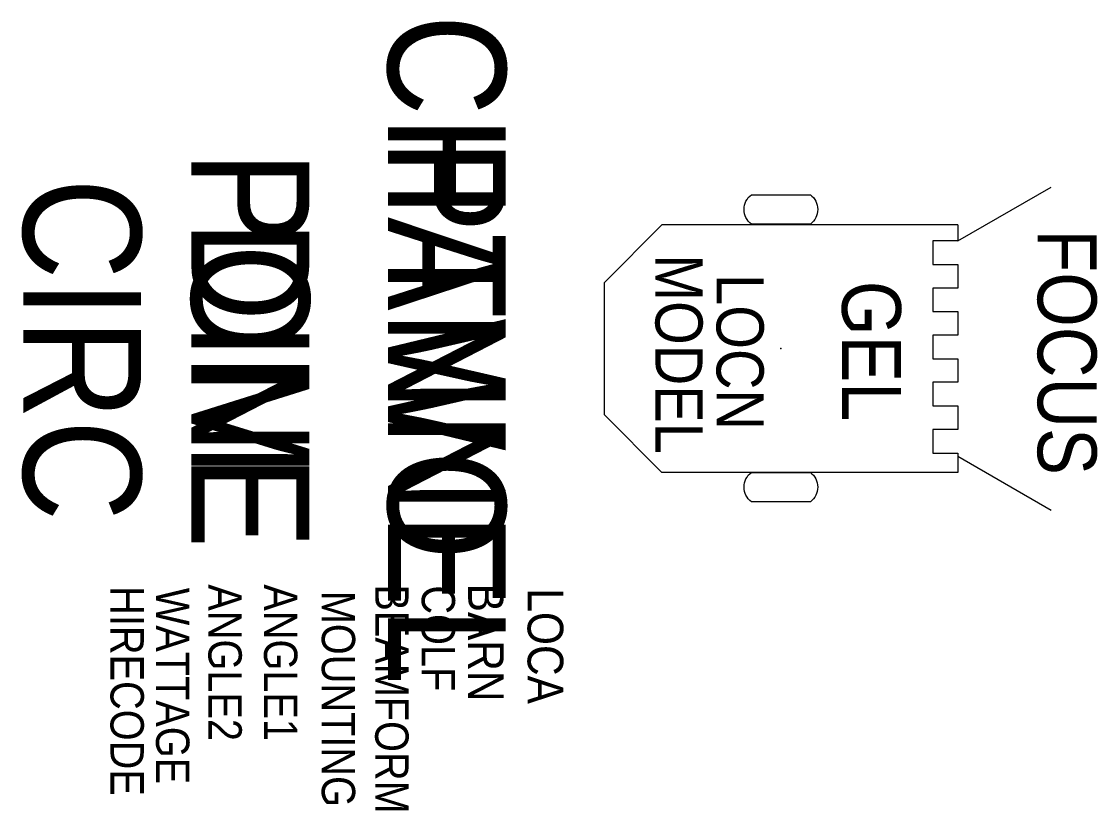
# Model space of a CAD drawing. Extents: x -1384 to -471, y 317 to 986.
import ezdxf
from ezdxf.enums import TextEntityAlignment as Align

# ---------------------------------------------------------------- set-up
doc = ezdxf.new("R2010")
doc.units = 0
doc.header["$MEASUREMENT"] = 0
for name, color, linetype in [('BARNDOORS', 4, 'CONTINUOUS'), ('CHANNEL', 3, 'CONTINUOUS'), ('CIRC', 6, 'CONTINUOUS'), ('DIMMER', 4, 'CONTINUOUS'), ('FOCUS', 30, 'CONTINUOUS'), ('GEL', 1, 'CONTINUOUS'), ('LANTERNS', 4, 'CONTINUOUS'), ('LOCATION', 7, 'CONTINUOUS'), ('MODEL', 6, 'CONTINUOUS'), ('PATCH', 5, 'CONTINUOUS'), ('PATCH2', 5, 'CONTINUOUS')]:
    doc.layers.add(name, color=color, linetype=linetype)

msp = doc.modelspace()

# ---------------------------------------------------------------- linework, layer by layer
at = {"layer": 'BARNDOORS', "color": 0}
for p, q in [((-590.06, 799.84), (-510.91, 845.53)), ((-590.06, 617.07), (-510.91, 571.38))]:
    msp.add_line(p, q, dxfattribs=at)
at = {"layer": 'LANTERNS', "color": 0}
for p, q in [((-890.06, 764.31), (-840.91, 813.46)), ((-590.06, 813.46), (-840.91, 813.46)), ((-590.06, 813.46), (-590.06, 799.84)), ((-890.06, 764.31), (-890.06, 652.6)), ((-890.06, 652.6), (-840.91, 603.46)), ((-590.06, 619.84), (-590.06, 603.46)), ((-590.06, 603.46), (-840.91, 603.46))]:
    msp.add_line(p, q, dxfattribs=at)
for points in [[(-715.06, 814.02), (-765.06, 814.02, -0.5), (-765.06, 839.02), (-715.06, 839.02, -0.5), (-715.06, 814.02)], [(-715.06, 578.46), (-765.06, 578.46, -0.5), (-765.06, 603.46), (-715.06, 603.46, -0.5), (-715.06, 578.46)]]:
    msp.add_lwpolyline(points, format="xyb", dxfattribs=at)
msp.add_lwpolyline([(-590.06, 799.84), (-611.25, 799.84), (-611.25, 779.84), (-590.06, 779.84), (-590.06, 759.84), (-611.25, 759.84), (-611.25, 739.84), (-590.06, 739.84), (-590.06, 719.84), (-611.25, 719.84), (-611.25, 699.84), (-590.06, 699.84), (-590.06, 679.84), (-611.25, 679.84), (-611.25, 659.84), (-590.06, 659.84), (-590.06, 639.84), (-611.25, 639.84), (-611.25, 619.84), (-590.06, 619.84)], dxfattribs=at)
msp.add_point((-740.06, 708.46), dxfattribs=at)

# ---------------------------------------------------------------- texts
at = {"layer": 'CHANNEL', "width": 0.89}
msp.add_attdef('CHANNEL', text='', height=100, rotation=270, dxfattribs=at).set_placement((-1073.39, 707.6), align=Align.CENTER)
at = {"layer": 'CIRC', "width": 0.89}
msp.add_attdef('CIRC', text='', height=100, rotation=270, dxfattribs=at).set_placement((-1382.79, 707.6), align=Align.CENTER)
at = {"layer": 'DIMMER', "width": 0.89}
msp.add_attdef('DIM', text='', height=100, rotation=270, dxfattribs=at).set_placement((-1240.06, 708.46), align=Align.CENTER)
at = {"layer": 'FOCUS', "width": 0.89}
msp.add_attdef('FOCUS', text='', height=50, rotation=270, dxfattribs=at).set_placement((-522.23, 705.42), align=Align.CENTER)
at = {"layer": 'GEL', "width": 0.89}
msp.add_attdef('GEL', text='', height=50, rotation=270, dxfattribs=at).set_placement((-688.19, 706.38), align=Align.CENTER)
at = {"layer": 'LANTERNS', "color": 0, "width": 0.89, "flags": 1}
for tag, p, s, height in [('HIRECODE', (-1308.74, 506.88), '', 28.3), ('WATTAGE', (-1270.14, 505.51, 0.01), '650', 28.305), ('ANGLE2', (-1225.7, 508.48), '180', 28.305), ('ANGLE1', (-1178.53, 508.48), '0', 28.3), ('BEAMFORM', (-1084.18, 508.48), 'C', 28.3), ('COLF', (-1044.77, 507.56), 'N', 28.3), ('BARN', (-1005.35, 509.03), '1', 30.26), ('LOCA', (-954.91, 505.06), '', 30.26), ('MOUNTING', (-1129.5, 503), 'STANDARD HOOK CLAMP', 28.3047)]:
    msp.add_attdef(tag, p, s, height=height, rotation=270, dxfattribs=at)
at = {"layer": 'LOCATION', "width": 0.89}
msp.add_attdef('LOCN', text='', height=40, rotation=270, dxfattribs=at).set_placement((-794.64, 705.52), align=Align.CENTER)
at = {"layer": 'MODEL', "width": 0.89}
msp.add_attdef('MODEL', text='6"', height=40, rotation=270, dxfattribs=at).set_placement((-846.48, 703.77), align=Align.CENTER)
at = {"layer": 'PATCH', "width": 0.89}
msp.add_attdef('PONE', text='', height=100, rotation=270, dxfattribs=at).set_placement((-1240.06, 707.6), align=Align.CENTER)
at = {"layer": 'PATCH2', "width": 0.89}
msp.add_attdef('PTWO', text='', height=100, rotation=270, dxfattribs=at).set_placement((-1073.39, 707.6), align=Align.CENTER)

doc.saveas('drawing.dxf')
